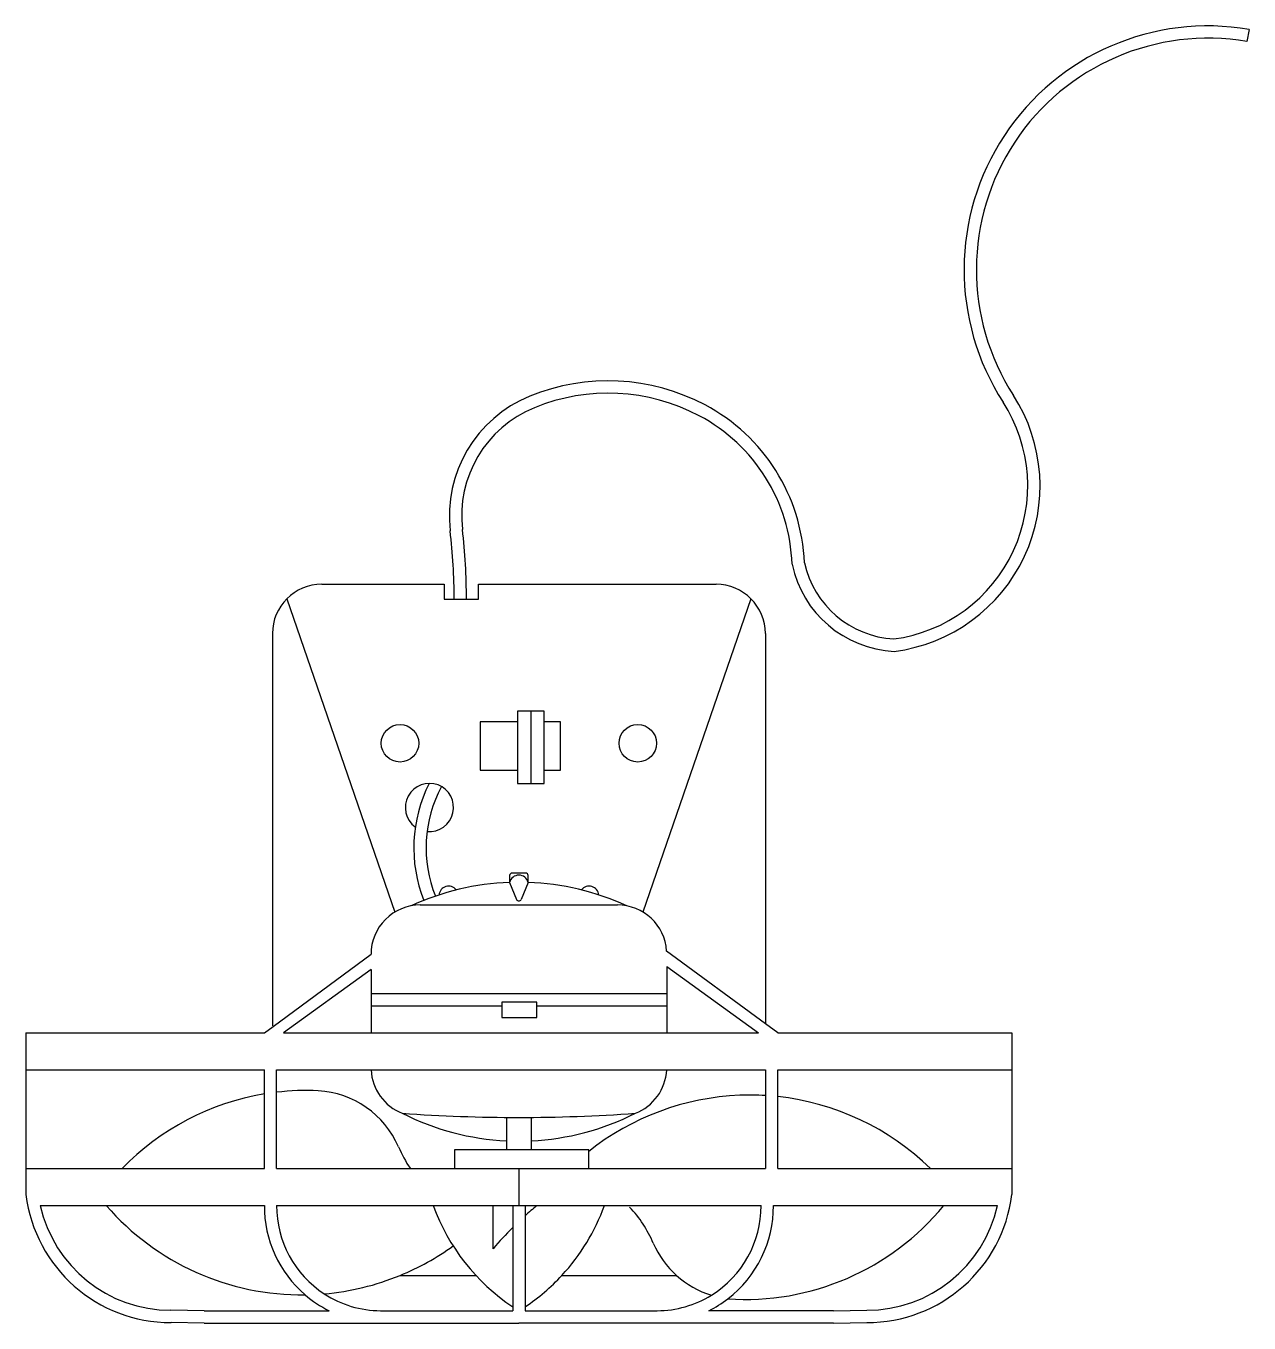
# Model space of a CAD drawing. Extents: x 7.742 to 7.991, y 5.777 to 6.04.
import ezdxf

# ---------------------------------------------------------------- set-up
doc = ezdxf.new("R2010")
doc.units = 0
doc.layers.get('0').update_dxf_attribs({"linetype": 'CONTINUOUS'})
doc.layers.add('ACES', color=7, linetype='CONTINUOUS')
doc.layers.add('ACES-I', color=251, linetype='CONTINUOUS')

msp = doc.modelspace()

# ---------------------------------------------------------------- linework, layer by layer
at = {"color": 0}
for p, q in [((7.790844286685424, 5.83594882827832), (7.792607345754856, 5.837249497873285)), ((7.790844286685424, 5.823576055181118), (7.790844286685424, 5.82844882827832))]:
    msp.add_line(p, q, dxfattribs=at)
for points in [[(7.82734707841291, 5.92956587657889)], [(7.82734707841291, 5.92956587657889)], [(7.834267282767085, 5.92956587657889)], [(7.82940500025139, 5.805344926459106)]]:
    msp.add_lwpolyline(points, dxfattribs=at)
at = {"layer": 'ACES', "color": 0}
for p, q in [((7.990608320402818, 6.039513015926915), (7.99018598038372, 6.037048948373403)), ((7.802483246132131, 5.926959041337883), (7.82734707841291, 5.926959041337883)), ((7.834267282767085, 5.926959041337883), (7.882483246132131, 5.926959041337883)), ((7.792483246132131, 5.916959041337884), (7.792483246132133, 5.837417715048654)), ((7.892483246132131, 5.916959041337884), (7.892483246132131, 5.837793189882963)), ((7.742483246132132, 5.835948828278321), (7.742483246132132, 5.803174963125911)), ((7.742483246132132, 5.835948828278321), (7.790844286685424, 5.83594882827832)), ((7.89498328031988, 5.835948828278321), (7.892483246132131, 5.837793189882964)), ((7.89498328031988, 5.835948828278321), (7.94248324613213, 5.835948828278321)), ((7.94248324613213, 5.835948828278321), (7.942483246132131, 5.803174963125911)), ((7.742483246132132, 5.82844882827832), (7.790844286685424, 5.82844882827832)), ((7.894983280319879, 5.82844882827832), (7.94248324613213, 5.82844882827832)), ((7.89498328031988, 5.823046476404476), (7.89498328031988, 5.82844882827832)), ((7.742483246132132, 5.808448828278321), (7.761998210668607, 5.808448828278321)), ((7.925973062354037, 5.808448828278321), (7.94248324613213, 5.808448828278321)), ((7.745399212694633, 5.80094882827832), (7.758787528389881, 5.80094882827832)), ((7.92866657748181, 5.800948828278321), (7.93956727956963, 5.800948828278321)), ((7.818379512020953, 5.786766297020454), (7.833763772854667, 5.786766297020454)), ((7.851202719409596, 5.786766297020454), (7.874458841537217, 5.786766297020454)), ((7.778651275055407, 5.779607858429206), (7.771906202768958, 5.779713469998491)), ((7.778651275055407, 5.779607858429206), (7.803966691297338, 5.779607858429206)), ((7.814431629571747, 5.779607858429206), (7.841233246132131, 5.779607858429206)), ((7.841233246132131, 5.780408141431787), (7.841233246132131, 5.779607858429205)), ((7.84373324613213, 5.780408141431786), (7.84373324613213, 5.779607858429205)), ((7.843733246132129, 5.779607858429206), (7.870534862692439, 5.779607858429206)), ((7.906315217208856, 5.779607858429206), (7.880999800966926, 5.779607858429206)), ((7.906315217208856, 5.779607858429206), (7.913060289495306, 5.779713469998491)), ((7.778651275055407, 5.777107858429206), (7.771912322378369, 5.777213477488426)), ((7.778651275055407, 5.777107858429206), (7.842483246132131, 5.777107858429206)), ((7.906315217208856, 5.777107858429206), (7.842483246132132, 5.777107858429206)), ((7.906315217208856, 5.777107858429206), (7.913054169885894, 5.777213477488426))]:
    msp.add_line(p, q, dxfattribs=at)
for points in [[(7.82734707841291, 5.926959041337883), (7.82734707841291, 5.923923301181683), (7.829352680166164, 5.923923301181683)], [(7.831852680774835, 5.923923301181683), (7.834267282767085, 5.923923301181683), (7.834267282767085, 5.926959041337883)]]:
    msp.add_lwpolyline(points, dxfattribs=at)
for centre, radius, start, end in [((7.982252593224842, 5.990763015230231), 0.04946090117051549, 80.27403793697795, 212.8497143425354), ((7.982252593224842, 5.990763015230231), 0.04696090117051548, 80.27403793697795, 212.8497143425359), ((7.860587911441165, 5.926197262189292), 0.04203145241460519, 62.12525934123809, 112.2332489305955), ((7.854613815533288, 5.940812088411542), 0.02624275495651456, 112.2332489305952, 186.6197129855776), ((7.860587911441165, 5.926197262189292), 0.03953145241460519, 62.12525934123836, 112.2332489305951), ((7.914370599029491, 5.946932646317812), 0.03384173724517239, 277.2369189405937, 32.8497143425358), ((7.854613815533288, 5.940812088411542), 0.02374275495651456, 112.2332489305955, 186.6197129855773), ((7.862510496864424, 5.929832268409923), 0.03791932341203814, 2.256507059746677, 62.12525934123803), ((7.914370599029491, 5.946932646317812), 0.03134173724517239, 277.6399386040401, 32.84971434253507), ((7.862510496864424, 5.929832268409923), 0.03541932341203814, 1.91157053184166, 62.12525934123857), ((7.708351802169116, 5.923837997955042), 0.1210009080655886, 0.0403923850517771, 6.61971298557835), ((7.708351802169116, 5.923837997955042), 0.1235009080655886, 0.03957473131597732, 6.619712985578416), ((7.919695204449329, 5.935597224466282), 0.02226204376921326, 191.8814488992535, 267.2670405731844), ((7.919695204449329, 5.935597224466282), 0.01976204376921327, 192.4841368509877, 266.6412674419543), ((7.802483246132131, 5.916959041337884), 0.01, 90, 180), ((7.882483246132131, 5.916959041337884), 0.01, 0, 90), ((7.799391473651079, 5.772210569781685), 0.05207175333465634, 99.44742328337483, 135.8986837975977), ((7.889352265923004, 5.770898838450646), 0.05245078137932446, 45.71774990858464, 83.83695813530565), ((7.771839918421551, 5.806792056378827), 0.02957866750732057, 187.0241234460943, 270.1402512566714), ((7.913126573842712, 5.806792056378827), 0.02957866750732057, 269.8597487433286, 352.9758765539057), ((7.771839918421551, 5.806792056378827), 0.02707866750732057, 192.4617109139181, 270.1402512566714), ((7.798441790731168, 5.835279921262233), 0.05245078137932446, 220.8847196118259, 270.7317448623034), ((7.864332026500913, 5.815110864005317), 0.04168731951733793, 199.8598444359076, 236.3515223723357), ((7.888402583003093, 5.833968189931193), 0.05207175333465634, 266.0889331273364, 320.6457916822029), ((7.913126573842712, 5.806792056378827), 0.02707866750732057, 269.8597487433286, 347.5382890860819), ((7.798441790731168, 5.835279921262233), 0.05245078137932446, 274.9996799262159, 292.3412697846904), ((7.82063446576335, 5.815110864005317), 0.04168731951733793, 303.648477627661, 317.1616246581809), ((7.887119708779893, 5.800876577796993), 0.01895778423047934, 228.099018348703, 252.8541026184656), ((7.814568054516355, 5.800831478032717), 0.02372405806720362, 229.3446024028674, 243.4575147357971), ((7.814568054516355, 5.800831478032717), 0.02122405806720362, 237.0137809315038, 269.6516541598362), ((7.870398437747909, 5.800831478032717), 0.02122405806720362, 270.3483458401638, 301.6358145608085), ((7.870398437747909, 5.800831478032717), 0.02372405806720362, 296.5424852642029, 307.5308858537135)]:
    msp.add_arc(centre, radius, start, end, dxfattribs=at)
at = {"layer": 'ACES-I', "color": 0}
for p, q in [((7.795412178320266, 5.924030109149749), (7.817328593741313, 5.860481741255557)), ((7.889554313943997, 5.924030109149749), (7.86763789852286, 5.8604817412553)), ((7.844926193451865, 5.901230442887502), (7.844926193451865, 5.886575460917041)), ((7.840602583358003, 5.867885967154793), (7.840602583358003, 5.866495104938271)), ((7.843863908906259, 5.868385967154793), (7.841102583358003, 5.868385967154793)), ((7.844363908906258, 5.866495104938271), (7.844363908906258, 5.867885967154793)), ((7.840602583358003, 5.866495104938219), (7.842020685767396, 5.863039722153504)), ((7.844363908906258, 5.866495104938219), (7.842945806479314, 5.863039722153504)), ((7.822483246132132, 5.861912636358858), (7.862483246132131, 5.861912636358857)), ((7.792607345754856, 5.837249497873285), (7.812483246132132, 5.851912636358829)), ((7.892483246132131, 5.837793189882964), (7.872462040859919, 5.852563524810262)), ((7.872483246132131, 5.849449164643278), (7.872483246132131, 5.83594882827832)), ((7.872483246132131, 5.849449164643277), (7.891110924166439, 5.835948828278321)), ((7.812483246132132, 5.848825104112596), (7.794716642838866, 5.835948828278321)), ((7.812483246132132, 5.848825104112596), (7.812483246132132, 5.835948828278321)), ((7.812483246132131, 5.843967470478024), (7.872483246132132, 5.843967470478026)), ((7.812483246132131, 5.841467470478023), (7.83903715654682, 5.841467470478024)), ((7.846095561367266, 5.841467470478024), (7.872483246132132, 5.841467470478025)), ((7.794716642838866, 5.835948828278321), (7.89111092416644, 5.835948828278321)), ((7.793344320873172, 5.82844882827832), (7.892483246132132, 5.82844882827832)), ((7.793344320873172, 5.823929999772995), (7.793344320873172, 5.82844882827832)), ((7.892483246132132, 5.82844882827832), (7.892483246132132, 5.808448828278322)), ((7.790844286685424, 5.808448828278321), (7.790844286685424, 5.823576055181118)), ((7.793344320873173, 5.808448828278321), (7.793344320873172, 5.823929999772995)), ((7.894983280319881, 5.808448828278321), (7.89498328031988, 5.823046476404476)), ((7.83998324613213, 5.818827904104585), (7.839983246132132, 5.812244095776197)), ((7.844983246132132, 5.818827904104584), (7.844983246132132, 5.812244095776197)), ((7.761998210668607, 5.808448828278321), (7.790844286685423, 5.808448828278321)), ((7.793344320873172, 5.808448828278321), (7.892483246132132, 5.808448828278321)), ((7.842483246132131, 5.808448828278321), (7.842483246132131, 5.800948828278321)), ((7.894983280319881, 5.808448828278321), (7.925973062354037, 5.808448828278321)), ((7.758787528389881, 5.80094882827832), (7.790844286685438, 5.800948828278321)), ((7.793344320873173, 5.800948828278321), (7.841233246132131, 5.80094882827832)), ((7.837235702367408, 5.792192679315496), (7.837235702367407, 5.80094882827832)), ((7.841233246132131, 5.800948828278321), (7.841233246132131, 5.780408141431787)), ((7.841233246132131, 5.800948828278321), (7.843733246132131, 5.800948828278321)), ((7.843733246132131, 5.800948828278321), (7.84373324613213, 5.780408141431786)), ((7.84373324613213, 5.80094882827832), (7.891622171391165, 5.800948828278321)), ((7.89412220557884, 5.800948828278321), (7.92866657748181, 5.800948828278321))]:
    msp.add_line(p, q, dxfattribs=at)
for points in [[(7.829352680166164, 5.923923301181683), (7.831852680774835, 5.923923301181683)], [(7.842210935377822, 5.899059335129505), (7.834608215292755, 5.899059335129505)], [(7.834608215292755, 5.899059335129505), (7.834608215292755, 5.889289341010558), (7.842210935377822, 5.889289341010558)], [(7.847641451525909, 5.889289341010558), (7.85089975112574, 5.889289341010558), (7.85089975112574, 5.899059335129505), (7.847641451525909, 5.899059335129505)], [(7.82940500025139, 5.812244095776197), (7.82940500025139, 5.808448828278321)], [(7.856652319762114, 5.808448828278321), (7.856652319762114, 5.812244095776197), (7.82940500025139, 5.812244095776197)]]:
    msp.add_lwpolyline(points, dxfattribs=at)
for points in [[(7.842210935377822, 5.901230442887502), (7.842210935377822, 5.886575460917041), (7.847641451525909, 5.886575460917041), (7.847641451525909, 5.901230442887502)], [(7.83903715654682, 5.842228946403689), (7.83903715654682, 5.839093470711588), (7.846095561367266, 5.839093470711588), (7.846095561367266, 5.842228946403689)]]:
    msp.add_lwpolyline(points, close=True, dxfattribs=at)
for centre in [(7.818369407202903, 5.89471711961351), (7.866597085061359, 5.89471711961351)]:
    msp.add_circle(centre, 0.00380136634817152, dxfattribs=at)
for centre, radius, start, end in [((7.824342977488054, 5.881690463857567), 0.004884987851514033, 264.3904709954629, 233.9489113619642), ((7.849776253628021, 5.873514651857941), 0.02862187492518779, 152.8502354774338, 201.8706923034969), ((7.849776253628021, 5.873514651857941), 0.02612187492518779, 151.6478891885037, 202.0273875412805), ((7.841102583358003, 5.867885967154793), 0.0005, 90, 180), ((7.84248324613213, 5.866026765863446), 0.001938100605991803, 13.98385570906552, 166.0161442909281), ((7.843863908906259, 5.867885967154793), 0.0005, 0, 90), ((7.842483246132129, 5.814192812342232), 0.05233609369513687, 92.05932914675168, 114.7190686611819), ((7.828220340936289, 5.863797489843972), 0.001938100605991803, 36.90607625066088, 175.177139835569), ((7.842483246132129, 5.814192812342232), 0.05233609369513687, 65.28093133881283, 87.94067085324441), ((7.856746151327973, 5.863797489843972), 0.001938100605991803, 4.822860164430979, 143.0939237493391), ((7.842483246123355, 5.863229558707137), 0.0005, 202.3134356431476, 337.686564356862), ((7.822483246132132, 5.851912636358858), 0.01, 90, 180.0000000001679), ((7.862483246132131, 5.851912636358857), 0.01, 3.731954395632972, 89.99999999999874), ((7.822483246132131, 5.828967470478024), 0.01, 182.9729347440986, 248.6248670866208), ((7.862483246132133, 5.828967470478025), 0.01, 291.3751329133017, 357.0270652558963), ((7.799391473651079, 5.772210569781685), 0.05207175333465634, 87.35508153049965, 96.66887253993352), ((7.801794384187594, 5.824226851043409), 0, 90, 303.573915336274), ((7.800674347874279, 5.805302181915885), 0.01895778423047934, 23.55920960912971, 86.61296148296056), ((7.889352265923004, 5.770898838450646), 0.05245078137932446, 92.26851552591697, 128.5678223178093), ((7.889352265923004, 5.770898838450646), 0.05245078137932446, 86.60099266950004, 92.26851552591697), ((7.842483246132129, 5.866345731246041), 0.05233609369513687, 243.1416553403664, 267.2620429111655), ((7.842483246132157, 6.153303782489985), 0.3344852212305963, 265.946386298185, 274.0536137018044), ((7.842483246132129, 5.866345731246041), 0.05233609369513687, 272.7379570888384, 296.8583446596236), ((7.818051953706522, 5.812879542833027), 8.881784197001252e-16, 227.1184192182594, 0), ((7.840124540581295, 5.822067136645973), 0.02390838705174648, 202.5992536998501, 214.7226028751457), ((7.814568054516355, 5.800831478032717), 0.02372405806720362, 179.7165872213863, 229.3446024028674), ((7.814568054516355, 5.800831478032717), 0.02122405806720362, 179.6832034648842, 237.0137809315038), ((7.89816530814707, 5.739210896093102), 0.08074333541469475, 130.1268432998871, 132.3871615248281), ((7.82063446576335, 5.815110864005317), 0.04168731951733793, 317.1616246581809, 340.1401555640579), ((7.847669516072878, 5.784111623066905), 0.02390838705174648, 22.59925369984939, 43.74369578530398), ((7.870398437747909, 5.800831478032717), 0.02122405806720362, 301.6358145608085, 0.3167965351157893), ((7.870398437747909, 5.800831478032717), 0.02372405806720362, 307.5308858537135, 0.2834127786137177), ((7.89816530814707, 5.739210896093102), 0.08074333541469475, 134.8375596338533, 138.9911715557872), ((7.798441790731168, 5.835279921262233), 0.05245078137932446, 292.3412697846904, 305.8304934257526), ((7.887119708779893, 5.800876577796993), 0.01895778423047934, 203.5592096091279, 228.099018348703)]:
    msp.add_arc(centre, radius, start, end, dxfattribs=at)

doc.saveas('drawing.dxf')
